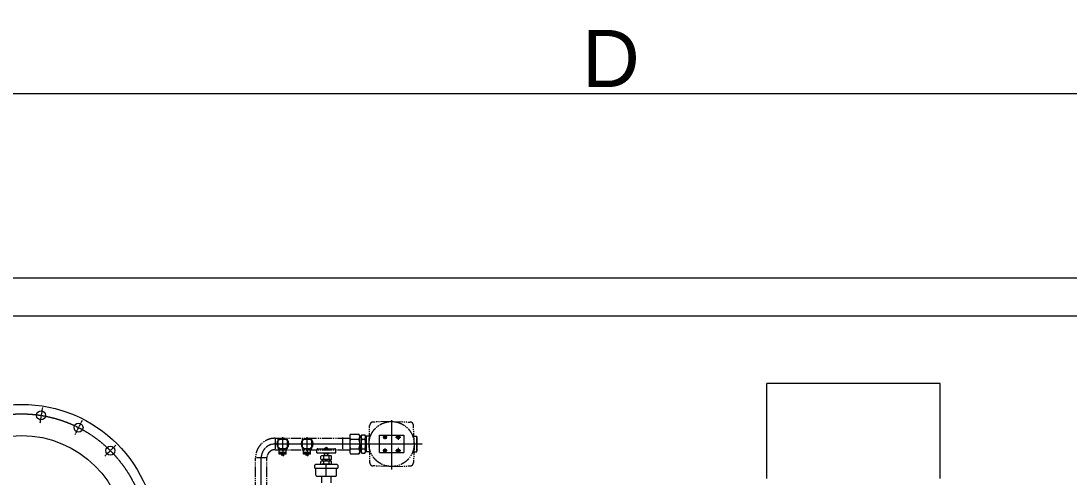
# Model space of a CAD drawing. Header units: millimetres. Extents: x 3 to 671030, y 2 to 511260.
# Drawn here: x 298995 to 375820, y 234522 to 267982 of the extents above; entities that cross this region are included whole.
import ezdxf

# ---------------------------------------------------------------- set-up
doc = ezdxf.new("R2010")
doc.units = ezdxf.units.MM
doc.header["$LTSCALE"] = 25.4
for name, pattern in [('CENTER', [50.8, 31.75, -6.35, 6.35, -6.35]), ('CHAIN', [0.7087, 0.4724, -0.0591, 0.1181, -0.0591]), ('EB_DASHDOTDOT', [45, 30, -3, 3, -3, 3, -3])]:
    doc.linetypes.add(name, pattern=pattern)
doc.layers.get('Defpoints').update_dxf_attribs({"lineweight": 5})
for name, color, linetype, lineweight in [('CAXA1', 5, 'CENTER', 5), ('CAXA尺寸线层', 3, 'Continuous', 5), ('CAXA细实线层', 7, 'Continuous', 5)]:
    doc.layers.add(name, color=color, linetype=linetype, lineweight=lineweight)
doc.styles.add('Roman', font='arial.ttf')
doc.styles.get("Standard").update_dxf_attribs({"font": 'arial.ttf'})
doc.dimstyles.new('ISO-25', dxfattribs={"dimscale": 30, "dimtxt": 38.1, "dimasz": 38.1, "dimexe": 50.8, "dimexo": 50.8, "dimgap": 15.875, "dimtad": 1, "dimtih": 1, "dimtoh": 1, "dimdec": 1, "dimlfac": 0.03937, "dimdsep": 46, "dimtxsty": 'Standard', "dimcen": 63.5, "dimclrd": 7, "dimclre": 7, "dimclrt": 7, "dimadec": 0, "dimazin": 0, "dimtfac": 1, "dimtdec": 1, "dimtmove": 0, "dimatfit": 3, "dimfxl": 25.4, "dimlwd": 5, "dimlwe": 5, "dimarcsym": 0})

# ---------------------------------------------------------------- blocks, each defined once
blk = doc.blocks.new('*D46')
at = {"color": 7, "linetype": 'Continuous', "lineweight": 5, "transparency": 16777216}
for p, q in [((281278, 250663), (281278, 264184)), ((403198, 250663), (403198, 264184)), ((282421, 262660), (402055, 262660))]:
    blk.add_line(p, q, dxfattribs=at)
at = {"color": 7, "transparency": 16777216}
for points in [[(282421, 262851), (282421, 262470), (281278, 262660)], [(402055, 262851), (402055, 262470), (403198, 262660)]]:
    blk.add_solid(points, dxfattribs=at)
at = {"layer": 'Defpoints', "color": 0, "transparency": 16777216}
for p in [(403198, 262660), (281278, 249139), (403198, 249139)]:
    blk.add_point(p, dxfattribs=at)
at = {"color": 7, "lineweight": 5, "transparency": 16777216, "insert": (342238, 265232), "char_height": 4191, "attachment_point": 5, "style": 'Roman'}
blk.add_mtext('D', dxfattribs=at)

msp = doc.modelspace()

# ---------------------------------------------------------------- linework, layer by layer
at = {"color": 7, "lineweight": 5}
for p, q in [((281278.32, 249139.04), (403198.32, 249139.04)), ((281278.32, 246345.04), (403198.32, 246345.04))]:
    msp.add_line(p, q, dxfattribs=at)
at = {"color": 7, "linetype": 'Continuous', "lineweight": 5}
for p, q in [((353668.31, 234407.14), (353668.31, 241392.14)), ((366368.31, 241392.14), (353668.31, 241392.14)), ((366368.31, 234407.14), (366368.31, 241392.14)), ((323090.41, 237570.58), (323089.85, 236946.99)), ((323090.41, 237570.58), (323090.24, 237379.86)), ((323090.41, 237570.58), (323146.1, 237666.83)), ((323090.41, 237570.58), (323146.1, 237666.83)), ((323146.1, 237666.83), (323771.5, 237666.27)), ((323146.1, 237666.83), (323771.5, 237666.27)), ((323827.01, 237569.92), (323771.5, 237666.27)), ((323827.01, 237569.92), (323771.5, 237666.27)), ((323825.89, 236324.88), (323826.9, 237442.7)), ((323827.01, 237569.92), (323826.9, 237442.7)), ((323827.01, 237569.92), (323826.9, 237442.7)), ((323826.9, 237442.7), (323928.5, 237442.61)), ((323826.9, 237442.7), (323928.5, 237442.61)), ((323928.49, 237437.98), (323928.05, 236947.76)), ((323928.49, 237437.98), (323928.05, 236947.76)), ((323928.58, 237531.51), (323928.5, 237442.61)), ((323928.58, 237531.51), (323928.5, 237442.61)), ((323928.58, 237531.51), (323977.04, 237615.28)), ((323928.58, 237531.51), (323977.04, 237615.28)), ((323977.04, 237615.28), (324210.46, 237615.07)), ((323977.04, 237615.28), (324210.46, 237615.07)), ((324258.78, 237531.21), (324210.46, 237615.07)), ((324258.78, 237531.21), (324210.46, 237615.07)), ((324258.78, 237531.21), (324258.25, 236947.01)), ((324258.78, 237531.21), (324258.63, 237366.11)), ((324307.74, 237516.51), (324307.74, 236373.51)), ((324528.53, 237516.51), (324307.74, 237516.51)), ((324307.74, 237516.51), (324307.74, 236373.51)), ((324528.53, 237516.51), (324307.74, 237516.51)), ((325272.94, 236319.7), (325272.94, 237589.7)), ((325272.94, 237589.7), (327050.94, 237589.7)), ((327050.94, 237589.7), (327050.94, 236319.7)), ((327795.35, 237516.51), (328016.14, 237516.51)), ((328016.14, 236373.51), (328016.14, 237516.51)), ((328016.14, 237480.19), (328016.14, 236413.39)), ((317841.24, 237290.04), (318527.04, 237290.04)), ((317841.24, 236604.24), (317841.24, 237290.04)), ((318527.04, 236604.24), (318527.04, 237290.04)), ((319628.29, 237290.04), (320314.09, 237290.04)), ((319628.29, 236604.24), (319628.29, 237290.04)), ((320314.09, 236604.24), (320314.09, 237290.04)), ((321272.11, 236604.11), (321272.11, 236647.19)), ((321363.55, 236682.85), (321363.55, 236672.95)), ((321363.55, 236672.95), (321383.87, 236672.95)), ((321383.87, 236682.85), (321383.87, 236672.95)), ((321475.31, 236647.7), (321475.31, 236604.11)), ((322580.66, 237321.14), (322614.95, 237380.4)), ((322614.88, 237380.29), (323090.24, 237379.86)), ((323089.85, 236948.06), (323089.29, 236325.54)), ((323089.85, 236948.06), (323089.29, 236325.54)), ((323145.13, 237305.69), (323770.53, 237306.25)), ((323145.13, 237305.69), (323770.53, 237306.25)), ((323825.89, 236324.88), (323826.45, 236947.4)), ((323927.53, 236363.11), (323928.05, 236947.31)), ((323927.53, 236363.11), (323928.05, 236947.31)), ((323976.12, 237306.43), (324209.53, 237306.64)), ((323976.12, 237306.43), (324209.53, 237306.64)), ((324258.25, 236947.01), (324257.79, 236433.3)), ((324258.25, 236947.01), (324257.79, 236433.3)), ((324307.74, 237355.15), (324258.63, 237366.11)), ((324307.74, 237355.15), (324258.63, 237366.11)), ((317841.24, 236604.24), (318527.04, 236604.24)), ((317930.14, 236199.05), (317930.14, 236604.24)), ((318438.14, 236326.05), (317930.14, 236326.05)), ((318438.14, 236300.65), (317930.14, 236300.65)), ((318438.14, 236199.05), (317930.14, 236199.05)), ((317950.82, 236199.05), (317950.82, 236300.65)), ((318043.5, 236199.05), (318043.5, 236300.65)), ((318091.46, 236199.05), (318091.46, 236300.65)), ((318107.94, 236103.37), (318107.94, 236199.05)), ((318260.34, 236103.37), (318260.34, 236199.05)), ((318276.81, 236199.05), (318276.81, 236300.65)), ((318324.77, 236199.05), (318324.77, 236300.65)), ((318417.45, 236199.05), (318417.45, 236300.65)), ((318438.14, 236199.05), (318438.14, 236604.24)), ((319628.29, 236604.24), (320314.09, 236604.24)), ((319717.19, 236199.05), (319717.19, 236604.24)), ((320225.19, 236326.05), (319717.19, 236326.05)), ((320225.19, 236300.65), (319717.19, 236300.65)), ((320225.19, 236199.05), (319717.19, 236199.05)), ((319737.88, 236199.05), (319737.88, 236300.65)), ((319830.55, 236199.05), (319830.55, 236300.65)), ((319878.52, 236199.05), (319878.52, 236300.65)), ((319894.99, 236103.37), (319894.99, 236199.05)), ((320047.39, 236103.37), (320047.39, 236199.05)), ((320063.87, 236199.05), (320063.87, 236300.65)), ((320111.83, 236199.05), (320111.83, 236300.65)), ((320204.5, 236199.05), (320204.5, 236300.65)), ((320225.19, 236199.05), (320225.19, 236604.24)), ((320675.21, 236299.31), (320675.21, 236527.91)), ((320675.21, 236299.31), (321373.71, 236299.31)), ((320751.41, 236604.11), (321996.01, 236604.11)), ((320977.76, 235833.21), (320977.76, 236054.22)), ((321670.67, 236083.41), (321076.75, 236083.41)), ((321164.58, 236299.31), (321164.58, 236261.21)), ((321500.71, 236261.21), (321164.58, 236261.21)), ((321175.73, 236054.22), (321175.73, 235833.21)), ((321246.71, 236261.21), (321596.38, 236261.21)), ((321246.71, 236083.41), (321246.71, 236261.21)), ((321373.71, 236299.31), (322072.21, 236299.31)), ((321500.71, 236083.41), (321500.71, 236261.21)), ((321571.68, 236054.22), (321571.68, 235833.21)), ((321596.38, 236261.21), (321596.38, 236299.31)), ((321769.65, 235833.21), (321769.65, 236054.22)), ((322072.21, 236299.31), (322072.21, 236527.91)), ((322579.99, 236576.12), (322614.24, 236516.69)), ((322614.24, 236516.69), (323089.46, 236516.26)), ((323089.29, 236325.54), (323144.81, 236229.19)), ((323089.29, 236325.54), (323144.81, 236229.19)), ((323144.81, 236229.19), (323770.2, 236228.63)), ((323144.81, 236229.19), (323770.2, 236228.63)), ((323145.13, 236588.6), (323770.53, 236588.04)), ((323145.13, 236588.6), (323770.53, 236588.04)), ((323825.89, 236324.88), (323770.2, 236228.63)), ((323825.89, 236324.88), (323770.2, 236228.63)), ((323826.01, 236452.1), (323927.61, 236452.01)), ((323826.01, 236452.1), (323927.61, 236452.01)), ((323927.53, 236363.11), (323975.84, 236279.24)), ((323927.53, 236363.11), (323975.84, 236279.24)), ((323975.84, 236279.24), (324209.26, 236279.04)), ((323975.84, 236279.24), (324209.26, 236279.04)), ((323976.12, 236587.85), (324209.53, 236587.65)), ((323976.12, 236587.85), (324209.53, 236587.65)), ((324307.74, 236538.95), (324257.87, 236527.91)), ((324307.74, 236538.95), (324257.87, 236527.91)), ((324528.53, 236373.51), (324307.74, 236373.51)), ((324528.53, 236373.51), (324307.74, 236373.51)), ((325272.94, 236319.7), (327050.94, 236319.7)), ((327795.35, 236373.51), (328016.14, 236373.51)), ((320529.16, 235181.71), (320529.16, 235384.91)), ((320529.16, 235181.71), (322218.26, 235181.71)), ((322167.46, 235435.71), (320573.04, 235435.71)), ((320611.71, 234648.31), (320611.71, 235181.71)), ((320977.76, 235493.31), (320977.76, 235663.51)), ((321670.67, 235804.01), (321076.75, 235804.01)), ((321670.67, 235692.71), (321076.75, 235692.71)), ((321670.67, 235464.11), (321076.75, 235464.11)), ((321119.71, 235692.71), (321119.71, 235804.01)), ((321119.71, 235435.71), (321119.71, 235464.11)), ((321175.73, 235663.51), (321175.73, 235493.31)), ((321571.68, 235663.51), (321571.68, 235493.31)), ((321627.71, 235692.71), (321627.71, 235804.01)), ((321627.71, 235435.71), (321627.71, 235464.11)), ((321769.65, 235493.31), (321769.65, 235663.51)), ((322135.71, 234648.31), (322135.71, 235181.71)), ((322218.26, 235384.91), (322218.26, 235181.71)), ((320662.51, 234597.51), (322084.91, 234597.51)), ((321030.81, 234597.66), (321030.81, 234087.64)), ((321716.61, 234597.66), (321716.61, 234087.64))]:
    msp.add_line(p, q, dxfattribs=at)
at = {"color": 7, "linetype": 'CHAIN', "lineweight": 5, "ltscale": 15}
for p, q in [((300563.44, 239612.69), (300383.13, 238474.28)), ((303474.67, 238666.77), (302951.4, 237639.8)), ((326161.94, 238698.63), (326161.94, 235082.65)), ((326161.94, 238673.99), (326161.94, 235219.59)), ((318184.14, 236453.54), (318184.14, 237464.87)), ((318184.14, 236453.54), (318184.14, 237464.87)), ((318184.14, 236453.54), (318184.14, 237464.87)), ((318184.14, 236449.9), (318184.14, 237461.22)), ((318184.14, 236580.05), (318184.14, 237418.25)), ((319971.19, 236449.9), (319971.19, 237461.22)), ((322579.99, 236580.05), (322579.99, 237418.25)), ((325539.64, 237437.3), (325819.04, 237437.3)), ((325679.34, 237297.6), (325679.34, 237577)), ((326454.04, 237437.3), (326835.04, 237437.3)), ((326504.84, 237437.3), (326784.24, 237437.3)), ((326644.54, 237627.8), (326644.54, 237246.8)), ((305951.1, 236867.53), (305136.09, 236052.52)), ((317621.51, 236947.14), (328435.16, 236947.14)), ((326644.54, 236662.6), (326644.54, 236281.6)), ((316605.47, 225733.43), (316605.51, 235931.14)), ((318184.14, 236580.05), (318184.14, 236072.05)), ((319971.19, 236580.05), (319971.19, 236072.05)), ((325539.64, 236472.1), (325819.04, 236472.1)), ((325679.34, 236332.4), (325679.34, 236611.8)), ((326454.04, 236472.1), (326835.04, 236472.1)), ((326504.84, 236472.1), (326784.24, 236472.1)), ((321373.71, 234530.48), (321373.71, 235517.44))]:
    msp.add_line(p, q, dxfattribs=at)
at = {"color": 7, "lineweight": 5}
for centre, radius in [((299032.91, 229949.34), 9906), ((300473.28, 239043.48), 330.2), ((303213.03, 238153.29), 330.2), ((299032.91, 229949.34), 7620), ((305543.6, 236460.03), 330.2)]:
    msp.add_circle(centre, radius, dxfattribs=at)
at = {"color": 7, "linetype": 'CHAIN', "lineweight": 5, "ltscale": 15}
msp.add_circle((299032.91, 229949.34), 9207.5, dxfattribs=at)
at = {"color": 7, "linetype": 'Continuous', "lineweight": 5}
for centre, radius in [((325679.34, 237437.3), 114.3), ((325679.34, 237437.3), 86.36), ((326644.54, 237437.3), 114.3), ((326644.54, 237437.3), 86.36), ((318184.14, 236955.56), 418.87), ((319971.19, 236955.56), 418.87), ((325679.34, 236472.1), 114.3), ((325679.34, 236472.1), 86.36), ((326644.54, 236472.1), 114.3), ((326644.54, 236472.1), 86.36)]:
    msp.add_circle(centre, radius, dxfattribs=at)
for centre, radius, start, end in [((323407.58, 237485.63), 318.21, 145.6671873, 214.4356823), ((323507.76, 237485.72), 318.21, 325.6671873, 34.4356823), ((323507.76, 237485.72), 318.21, 325.6671873, 34.4356823), ((324197.79, 237460.94), 270.2, 145.2262516, 214.876618), ((323987.59, 237460.75), 270.2, 325.2262516, 34.876618), ((323987.59, 237460.75), 270.2, 325.2262516, 34.876618), ((321373.71, 236520.61), 162.31, 93.5833217, 128.752304), ((321373.71, 236520.61), 162.56, 51.247696, 86.4166783), ((324279.28, 236947.3), 1189.43, 162.463481, 180.0514348), ((324279.28, 236946.99), 1189.43, 179.9485652, 197.536519), ((324279.28, 236946.99), 1189.43, 179.9485652, 197.536519), ((322637.02, 236945.82), 1189.43, 0.0514348, 17.6393886), ((322637.02, 236945.82), 1189.43, 0.0514348, 17.6393886), ((322637.02, 236948.47), 1189.43, 342.3606114, 359.9485652), ((322637.02, 236948.47), 1189.43, 342.3606114, 359.9485652), ((325286.88, 236948.2), 1358.83, 164.7142612, 180.0514348), ((325286.88, 236946.09), 1358.83, 179.9485652, 195.2857388), ((325286.88, 236946.09), 1358.83, 179.9485652, 195.2857388), ((322899.42, 236946.06), 1358.83, 0.0514348, 15.3886083), ((322899.42, 236946.06), 1358.83, 0.0514348, 15.3886083), ((322899.42, 236948.23), 1358.83, 344.6113917, 359.9485652), ((322899.42, 236948.23), 1358.83, 344.6113917, 359.9485652), ((320751.41, 236527.91), 76.2, 90, 180), ((321076.75, 235901.01), 182.4, 57.1327678, 122.8672322), ((321373.71, 235397.61), 685.8, 73.2213451, 106.7786549), ((321670.67, 235901.01), 182.4, 57.1327678, 122.8672322), ((321996.01, 236527.91), 76.2, 0, 90), ((323407.58, 236408.66), 318.21, 145.5643177, 214.3328127), ((323407.58, 236408.66), 318.21, 145.5643177, 214.3328127), ((323507.76, 236408.57), 318.21, 325.5643177, 34.3328127), ((323507.76, 236408.57), 318.21, 325.5643177, 34.3328127), ((324197.79, 236433.35), 270.2, 145.123382, 214.7737484), ((324197.79, 236433.35), 270.2, 145.123382, 214.7737484), ((323987.59, 236433.54), 270.2, 325.123382, 34.7737484), ((323987.59, 236433.54), 270.2, 325.123382, 34.7737484), ((320579.96, 235384.91), 50.8, 90, 180), ((321076.75, 235986.41), 182.4, 237.1327678, 302.8672322), ((321076.75, 235510.31), 182.4, 57.1327678, 122.8672322), ((321076.75, 235646.51), 182.4, 237.1327678, 302.8672322), ((321373.71, 236489.81), 685.8, 253.2213451, 286.7786549), ((321373.71, 235006.91), 685.8, 73.2213451, 106.7786549), ((321373.71, 236149.91), 685.8, 253.2213451, 286.7786549), ((321670.67, 235986.41), 182.4, 237.1327678, 302.8672322), ((321670.67, 235510.31), 182.4, 57.1327678, 122.8672322), ((321670.67, 235646.51), 182.4, 237.1327678, 302.8672322), ((322167.46, 235384.91), 50.8, 0, 90), ((320662.51, 234648.31), 50.8, 180, 270), ((322084.91, 234648.31), 50.8, 270, 360)]:
    msp.add_arc(centre, radius, start, end, dxfattribs=at)
at = {"color": 7, "linetype": 'CHAIN', "lineweight": 5, "ltscale": 15}
msp.add_arc((317621.51, 235931.14), 1016, 90, 180, dxfattribs=at)
at = {"layer": 'CAXA1', "linetype": 'CENTER', "lineweight": 5, "ltscale": 3}
for p, q in [((316605.47, 236693.14), (316607.97, 236693.14)), ((316605.47, 236690.64), (316605.47, 236693.14)), ((326796.73, 237233.69), (326799.19, 237233.69))]:
    msp.add_line(p, q, dxfattribs=at)
at = {"layer": 'CAXA尺寸线层', "color": 7, "linetype": 'Continuous', "lineweight": 5}
for p, q in [((318438.14, 236199.05), (318311.36, 236199.05)), ((320225.19, 236199.05), (320098.42, 236199.05))]:
    msp.add_line(p, q, dxfattribs=at)
at = {"layer": 'CAXA细实线层', "color": 7, "linetype": 'EB_DASHDOTDOT', "lineweight": 5}
for p, q in [((324511.8, 237000.06), (324554.06, 238309)), ((326108.67, 238596.93), (324799.73, 238554.67)), ((326215.22, 238596.93), (327524.15, 238554.67)), ((327812.08, 237000.06), (327769.83, 238309)), ((317621.87, 237358.05), (317621.13, 236527.43)), ((317621.51, 237366.24), (322579.99, 237366.24)), ((324511.8, 236893.52), (324554.06, 235584.58)), ((327812.08, 236893.52), (327769.83, 235584.58)), ((317024.61, 235931.14), (316186.34, 235931.14)), ((316186.37, 226533.14), (316186.37, 235931.14)), ((317024.57, 226533.14), (317024.57, 235931.14)), ((317621.13, 236528.04), (322579.99, 236528.04)), ((326108.67, 235296.65), (324799.73, 235338.91)), ((326215.22, 235296.65), (327524.15, 235338.91))]:
    msp.add_line(p, q, dxfattribs=at)
at = {"layer": 'CAXA细实线层', "color": 7, "linetype": 'Continuous', "lineweight": 5}
for p, q in [((321155.27, 235435.71), (321155.27, 235464.11)), ((321592.15, 235435.71), (321592.15, 235464.11))]:
    msp.add_line(p, q, dxfattribs=at)
at = {"layer": 'CAXA细实线层', "color": 7, "linetype": 'EB_DASHDOTDOT', "lineweight": 5}
msp.add_circle((326161.94, 236946.79), 1651, dxfattribs=at)
for centre, radius, start, end in [((324810.99, 238300.91), 254, 91.7461993, 178.0480615), ((327515.96, 238300.81), 254, 1.8490689, 88.1509311), ((317621.51, 235931.14), 1435.1, 90, 180), ((317621.51, 235931.14), 596.9, 90, 180), ((324807.93, 235592.78), 254, 181.8490689, 268.1509311), ((327515.96, 235592.78), 254, 271.8490689, 358.1509311)]:
    msp.add_arc(centre, radius, start, end, dxfattribs=at)
at = {"layer": 'CAXA细实线层', "color": 7, "linetype": 'Continuous', "lineweight": 5}
for points in [[(318260.34, 236103.37), (318251.18, 236091.16), (318220.72, 236065.06), (318184.14, 236103.37), (318147.55, 236141.68), (318117.09, 236115.58), (318107.94, 236103.37)], [(320047.39, 236103.37), (320038.23, 236091.16), (320007.77, 236065.06), (319971.19, 236103.37), (319934.61, 236141.68), (319904.15, 236115.58), (319894.99, 236103.37)]]:
    msp.add_open_spline(points, degree=3, dxfattribs=at)

# ---------------------------------------------------------------- dimensions: what is measured, and where the dimension line sits
at = {"color": 7, "lineweight": 5}
dim = msp.add_linear_dim(base=(403198.32, 262660.31), p1=(281278.32, 249139.04), p2=(403198.32, 249139.04), text='D', dimstyle='ISO-25', override={"dimscale": 30, "dimtxt": 139.7, "dimpost": '\\X', "dimtxsty": 'Roman', "dimtmove": 1}, dxfattribs=at)
dim.commit()
dim.dimension.update_dxf_attribs({"geometry": '*D46', "text_midpoint": (342238.32, 262660.31), "dimtype": 160})

doc.saveas('drawing.dxf')
